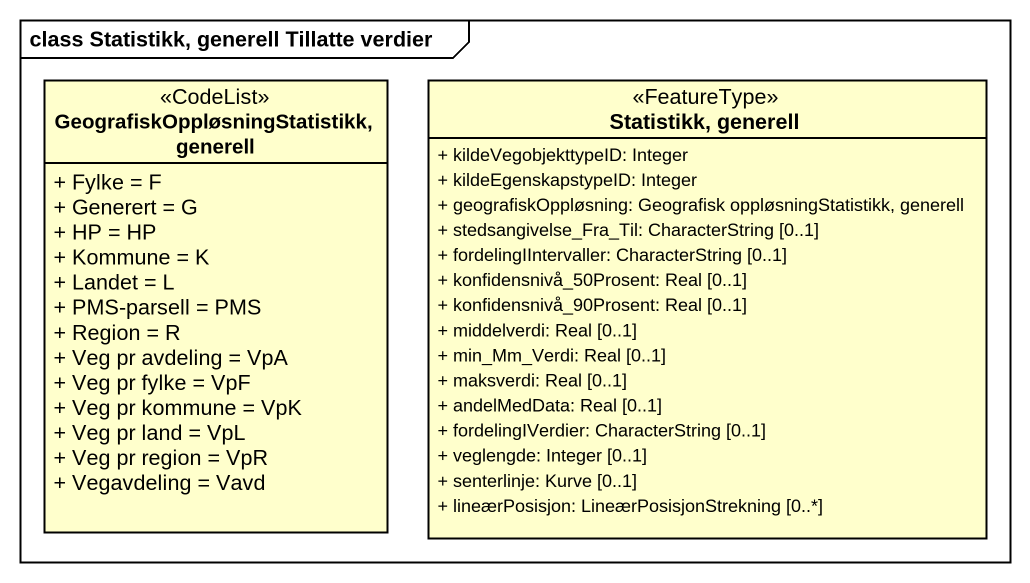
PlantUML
@startuml
mainframe class Statistikk, generell Tillatte verdier
hide circle
hide empty members
skinparam classAttributeIconSize 0
class "GeografiskOppløsningStatistikk, generell" as GeografiskOppløsningStatisti <<CodeList>> {
  + Fylke = F
  + Generert = G
  + HP = HP
  + Kommune = K
  + Landet = L
  + PMS-parsell = PMS
  + Region = R
  + Veg pr avdeling = VpA
  + Veg pr fylke = VpF
  + Veg pr kommune = VpK
  + Veg pr land = VpL
  + Veg pr region = VpR
  + Vegavdeling = Vavd
}
class "Statistikk, generell" as Statistikk_generell <<FeatureType>> {
  + kildeVegobjekttypeID: Integer
  + kildeEgenskapstypeID: Integer
  + geografiskOppløsning: Geografisk oppløsningStatistikk, generell
  + stedsangivelse_Fra_Til: CharacterString [0..1]
  + fordelingIIntervaller: CharacterString [0..1]
  + konfidensnivå_50Prosent: Real [0..1]
  + konfidensnivå_90Prosent: Real [0..1]
  + middelverdi: Real [0..1]
  + min_Mm_Verdi: Real [0..1]
  + maksverdi: Real [0..1]
  + andelMedData: Real [0..1]
  + fordelingIVerdier: CharacterString [0..1]
  + veglengde: Integer [0..1]
  + senterlinje: Kurve [0..1]
  + lineærPosisjon: LineærPosisjonStrekning [0..*]
}
@enduml
